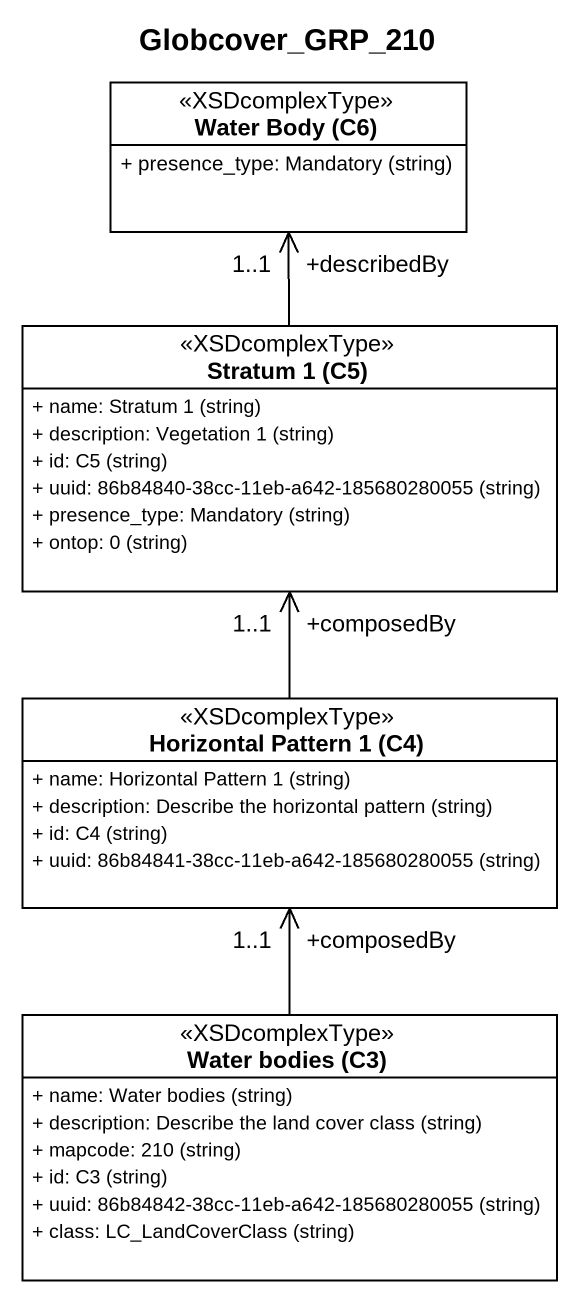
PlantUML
@startuml
title Globcover_GRP_210
hide circle
hide empty members
skinparam classAttributeIconSize 0
class "Water Body (C6)" as Water_Body_C6 <<XSDcomplexType>> {
  {field} + presence_type: Mandatory (string)
}
class "Stratum 1 (C5)" as Stratum_1_C5 <<XSDcomplexType>> {
  {field} + name: Stratum 1 (string)
  {field} + description: Vegetation 1 (string)
  {field} + id: C5 (string)
  {field} + uuid: 86b84840-38cc-11eb-a642-185680280055 (string)
  {field} + presence_type: Mandatory (string)
  {field} + ontop: 0 (string)
}
class "Horizontal Pattern 1 (C4)" as Horizontal_Pattern_1_C4 <<XSDcomplexType>> {
  {field} + name: Horizontal Pattern 1 (string)
  {field} + description: Describe the horizontal pattern (string)
  {field} + id: C4 (string)
  {field} + uuid: 86b84841-38cc-11eb-a642-185680280055 (string)
}
class "Water bodies (C3)" as Water_bodies_C3 <<XSDcomplexType>> {
  {field} + name: Water bodies (string)
  {field} + description: Describe the land cover class (string)
  {field} + mapcode: 210 (string)
  {field} + id: C3 (string)
  {field} + uuid: 86b84842-38cc-11eb-a642-185680280055 (string)
  {field} + class: LC_LandCoverClass (string)
}
Stratum_1_C5 -up-> "+describedBy\n1..1" Water_Body_C6
Horizontal_Pattern_1_C4 -up-> "+composedBy\n1..1" Stratum_1_C5
Water_bodies_C3 -up-> "+composedBy\n1..1" Horizontal_Pattern_1_C4
@enduml
